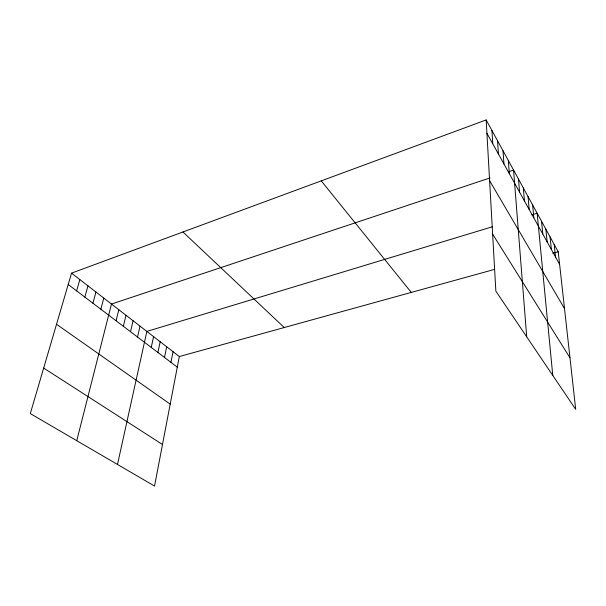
<?xml version="1.0" encoding="UTF-8"?>
<svg xmlns="http://www.w3.org/2000/svg" width="606" height="606" viewBox="0 0 606 606"><rect width="100%" height="100%" fill="white"/><g stroke="black" fill="none" stroke-linecap="round" stroke-linejoin="round"><path stroke-width="0.91" d="M71.546 273.139L179.315 356.54L154.538 486.065L30.3 413.587L71.546 273.139L486.171 119.935L558.217 251.793L575.7 409.383L495.859 291.16L486.171 119.935M170.937 362.35L173.043 351.685M164.491 357.464L166.658 346.746M157.924 352.487L160.166 341.723M151.25 347.427L153.568 336.618M117.488 464.454L146.857 331.421L492.617 226.705M137.547 337.042L140.024 326.134M130.517 331.717L133.078 320.756M123.359 326.293L126.003 315.279M116.072 320.771L118.806 309.711M76.75 440.691L111.481 304.038L490.065 177.914M100.869 309.249L103.793 298.091M92.938 303.242L95.96 292.031M84.855 297.114L87.976 285.85M76.614 290.865L79.841 279.555M508.313 171.831L513.57 170.081L526.705 336.838M531.81 214.835L537.143 213.221L552.77 375.425M179.315 356.54L494.451 269.42M552.778 253.293L558.217 251.793M43.67 368.069L162.491 444.501M56.532 324.278L170.21 404.134M68.213 284.502L177.285 367.16M182.944 231.977L284.244 327.535M321.263 180.868L411.277 292.41M492.633 234.143L569.973 357.805M489.61 180.686L564.519 308.636M486.929 133.282L559.611 264.368M554.179 244.407L555.543 257.042M550.059 236.863L551.392 249.558M545.847 229.159L547.15 241.9M541.544 221.273L542.817 234.083M532.636 204.98L533.841 217.895M528.038 196.556L529.197 209.517M523.326 187.936L524.448 200.95M518.501 179.111L519.584 192.178M508.358 160.545L509.343 173.71M503.025 150.773L503.95 163.991M497.549 140.751L498.42 154.015M491.936 130.479L492.754 143.781"/></g></svg>
